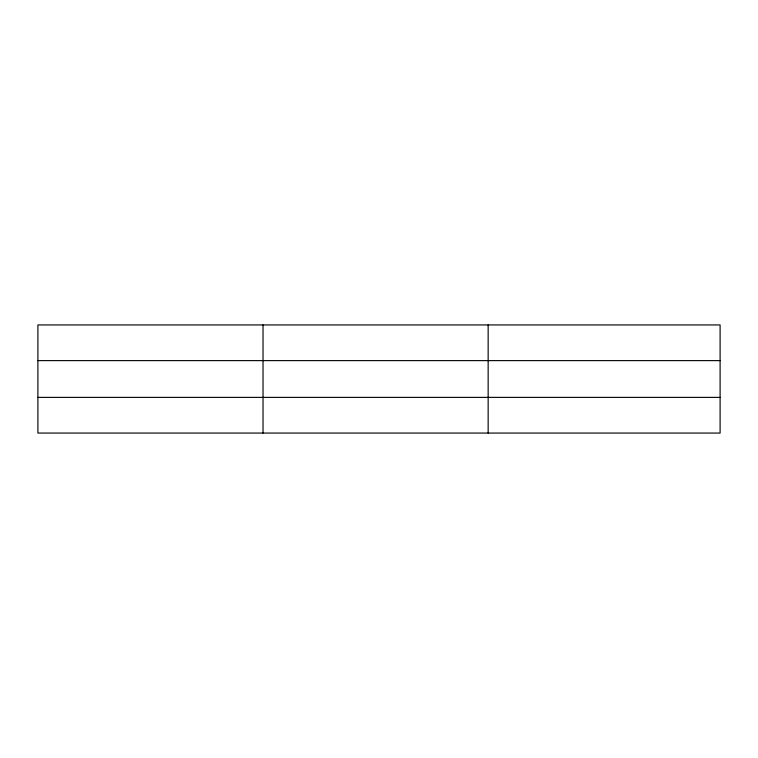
<?xml version="1.0" encoding="UTF-8"?>
<svg xmlns="http://www.w3.org/2000/svg" width="758" height="758" viewBox="0 0 758 758"><rect width="100%" height="100%" fill="white"/><g stroke="black" fill="none" stroke-linecap="round" stroke-linejoin="round"><path stroke-width="1.14" d="M263.026 324.936L263.026 433.064M488.152 324.936L488.152 433.064M720.1 397.381L720.1 433.064L37.9 433.064L37.9 324.936L720.1 324.936L720.1 397.381L37.9 397.381M37.9 360.619L720.1 360.619"/></g></svg>
